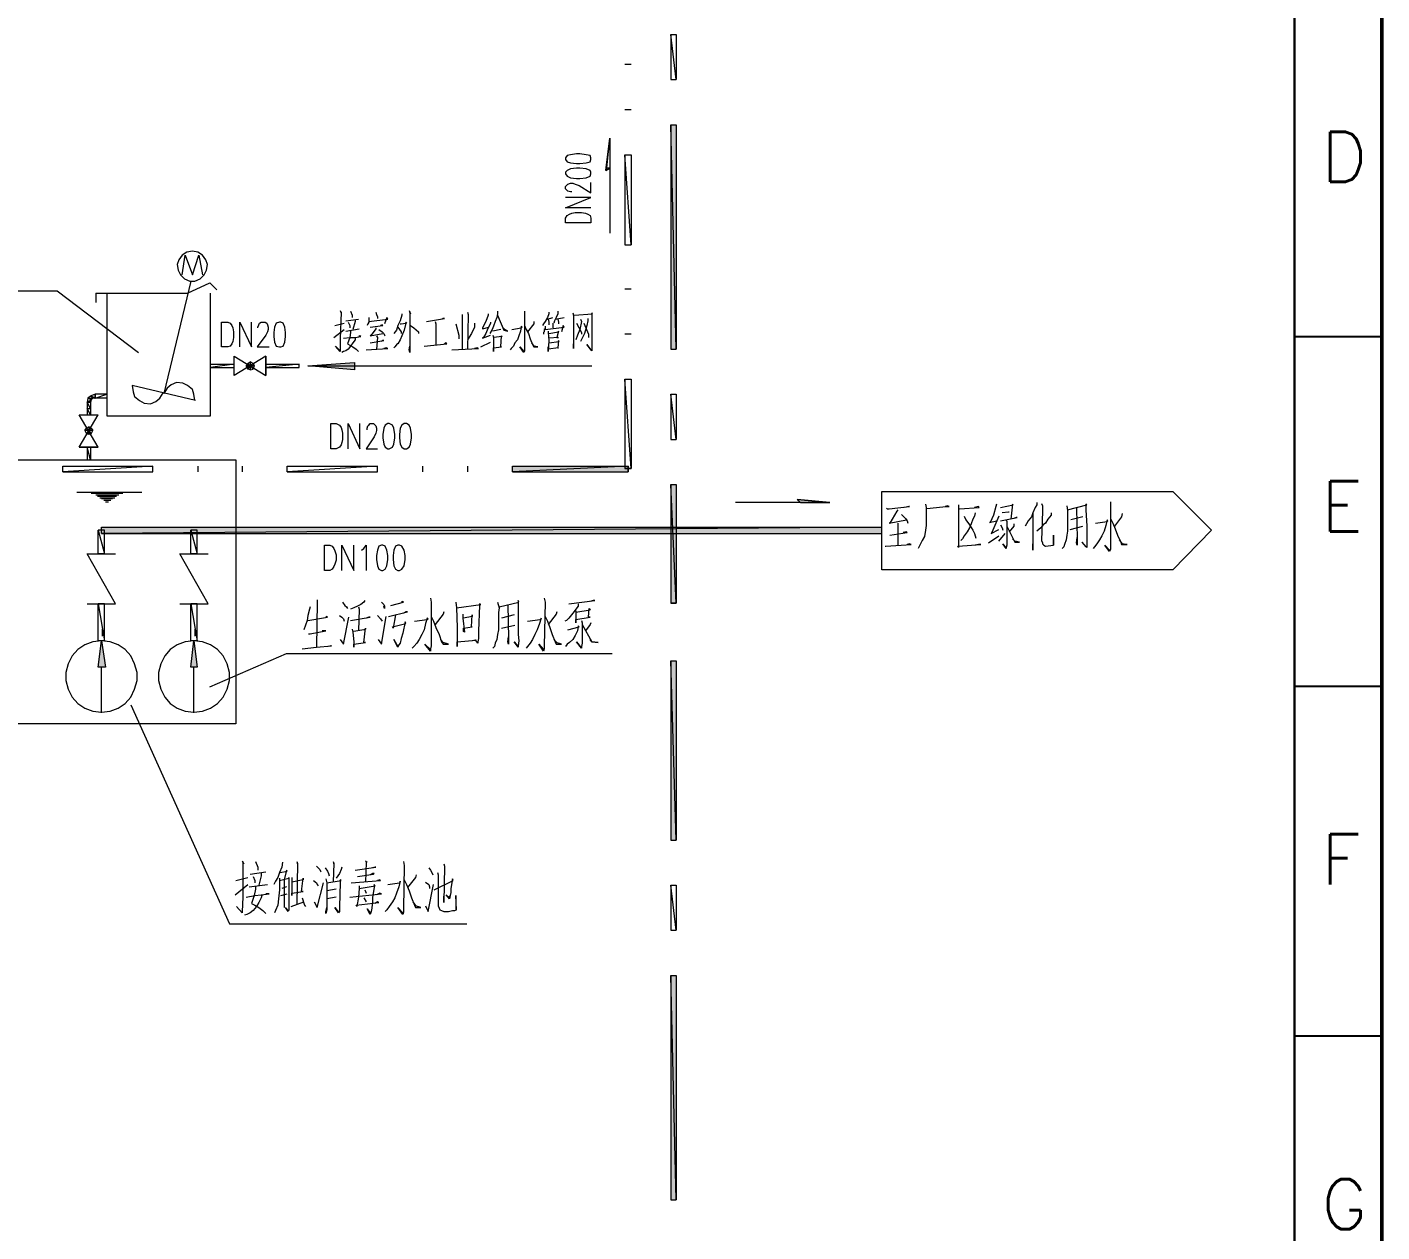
# Model space of a CAD drawing. Header units: millimetres. Extents: x 314312 to 406292, y 205315 to 257934.
# Drawn here: x 372495 to 390065, y 227021 to 242650 of the extents above; entities that cross this region are included whole.
import ezdxf

# ---------------------------------------------------------------- set-up
doc = ezdxf.new("R2010")
doc.units = ezdxf.units.MM
doc.styles.add('样式 2', font='txt.shx', dxfattribs={"height": 2})

msp = doc.modelspace()

# ---------------------------------------------------------------- hatches: boundary and pattern name
h = msp.add_hatch(color=0)
edge = h.paths.add_edge_path(flags=0)
edge.add_spline(control_points=[(380914, 241383), (380914, 241383), (380842, 241383), (380842, 241383), (380842, 241383), (380914, 238471), (380914, 238471), (380914, 238471), (380914, 241383), (380914, 241383)], knot_values=[0, 0, 0, 0, 1, 1, 1, 2, 2, 2, 3, 3, 3, 3], degree=3, periodic=0)
edge = h.paths.add_edge_path(flags=0)
edge.add_spline(control_points=[(380842, 241383), (380842, 241383), (380914, 238471), (380914, 238471), (380914, 238471), (380842, 238471), (380842, 238471), (380842, 238471), (380842, 241383), (380842, 241383)], knot_values=[0, 0, 0, 0, 1, 1, 1, 2, 2, 2, 3, 3, 3, 3], degree=3, periodic=0)
h = msp.add_hatch(color=0)
h.dxf.hatch_style = 2
h.paths.add_polyline_path([(376135, 238255), (376740, 238297), (376740, 238204)])
h = msp.add_hatch(color=0)
edge = h.paths.add_edge_path(flags=0)
edge.add_spline(control_points=[(378791, 236953), (378791, 236953), (378791, 236881), (378791, 236881), (378791, 236881), (380289, 236953), (380289, 236953), (380289, 236953), (378791, 236953), (378791, 236953)], knot_values=[0, 0, 0, 0, 1, 1, 1, 2, 2, 2, 3, 3, 3, 3], degree=3, periodic=0)
edge = h.paths.add_edge_path(flags=0)
edge.add_spline(control_points=[(378791, 236881), (378791, 236881), (380289, 236953), (380289, 236953), (380289, 236953), (380289, 236881), (380289, 236881), (380289, 236881), (378791, 236881), (378791, 236881)], knot_values=[0, 0, 0, 0, 1, 1, 1, 2, 2, 2, 3, 3, 3, 3], degree=3, periodic=0)
h = msp.add_hatch(color=0)
edge = h.paths.add_edge_path(flags=0)
edge.add_spline(control_points=[(380914, 236717), (380914, 236717), (380842, 236717), (380842, 236717), (380842, 236717), (380914, 235179), (380914, 235179), (380914, 235179), (380914, 236717), (380914, 236717)], knot_values=[0, 0, 0, 0, 1, 1, 1, 2, 2, 2, 3, 3, 3, 3], degree=3, periodic=0)
edge = h.paths.add_edge_path(flags=0)
edge.add_spline(control_points=[(380842, 236717), (380842, 236717), (380914, 235179), (380914, 235179), (380914, 235179), (380842, 235179), (380842, 235179), (380842, 235179), (380842, 236717), (380842, 236717)], knot_values=[0, 0, 0, 0, 1, 1, 1, 2, 2, 2, 3, 3, 3, 3], degree=3, periodic=0)
h = msp.add_hatch(color=0)
edge = h.paths.add_edge_path(flags=0)
edge.add_spline(control_points=[(373459, 236163), (373459, 236163), (373459, 236081), (373459, 236081), (373459, 236081), (383580, 236163), (383580, 236163), (383580, 236163), (373459, 236163), (373459, 236163)], knot_values=[0, 0, 0, 0, 1, 1, 1, 2, 2, 2, 3, 3, 3, 3], degree=3, periodic=0)
edge = h.paths.add_edge_path(flags=0)
edge.add_spline(control_points=[(373459, 236081), (373459, 236081), (383580, 236163), (383580, 236163), (383580, 236163), (383580, 236081), (383580, 236081), (383580, 236081), (373459, 236081), (373459, 236081)], knot_values=[0, 0, 0, 0, 1, 1, 1, 2, 2, 2, 3, 3, 3, 3], degree=3, periodic=0)
h = msp.add_hatch(color=0)
h.dxf.hatch_style = 2
h.paths.add_polyline_path([(373418, 234348), (373459, 234687), (373510, 234348)])
h = msp.add_hatch(color=0)
h.dxf.hatch_style = 2
h.paths.add_polyline_path([(374617, 234348), (374658, 234687), (374699, 234348)])
h = msp.add_hatch(color=0)
edge = h.paths.add_edge_path(flags=0)
edge.add_spline(control_points=[(380914, 234430), (380914, 234430), (380842, 234430), (380842, 234430), (380842, 234430), (380914, 232102), (380914, 232102), (380914, 232102), (380914, 234430), (380914, 234430)], knot_values=[0, 0, 0, 0, 1, 1, 1, 2, 2, 2, 3, 3, 3, 3], degree=3, periodic=0)
edge = h.paths.add_edge_path(flags=0)
edge.add_spline(control_points=[(380842, 234430), (380842, 234430), (380914, 232102), (380914, 232102), (380914, 232102), (380842, 232102), (380842, 232102), (380842, 232102), (380842, 234430), (380842, 234430)], knot_values=[0, 0, 0, 0, 1, 1, 1, 2, 2, 2, 3, 3, 3, 3], degree=3, periodic=0)
h = msp.add_hatch(color=0)
edge = h.paths.add_edge_path(flags=0)
edge.add_spline(control_points=[(380914, 230349), (380914, 230349), (380842, 230349), (380842, 230349), (380842, 230349), (380914, 227436), (380914, 227436), (380914, 227436), (380914, 230349), (380914, 230349)], knot_values=[0, 0, 0, 0, 1, 1, 1, 2, 2, 2, 3, 3, 3, 3], degree=3, periodic=0)
edge = h.paths.add_edge_path(flags=0)
edge.add_spline(control_points=[(380842, 230349), (380842, 230349), (380914, 227436), (380914, 227436), (380914, 227436), (380842, 227436), (380842, 227436), (380842, 227436), (380842, 230349), (380842, 230349)], knot_values=[0, 0, 0, 0, 1, 1, 1, 2, 2, 2, 3, 3, 3, 3], degree=3, periodic=0)

# ---------------------------------------------------------------- linework, layer by layer
at = {"color": 7, "linetype": 'ByBlock', "lineweight": 50}
msp.add_line((390065, 257934), (390065, 205315), dxfattribs=at)
at = {"color": 7, "linetype": 'ByBlock', "lineweight": 30}
msp.add_line((388931, 256800), (388931, 206449), dxfattribs=at)
at = {"color": 7, "linetype": 'ByBlock', "lineweight": -3}
for p, q in [((390065, 238630), (388931, 238630)), ((390065, 234094), (388931, 234094)), ((390065, 229558), (388931, 229558))]:
    msp.add_line(p, q, dxfattribs=at)
at = {"color": 0, "lineweight": 5}
for points in [[(380330, 242163), (380248, 242163)], [(380330, 241578), (380248, 241578)], [(380053, 241209), (380001, 240789), (380053, 241209)], [(380053, 241209), (380053, 239978)], [(379478, 240932), (379499, 240901), (379540, 240891), (379622, 240881), (379663, 240881), (379745, 240891), (379796, 240901), (379807, 240932), (379807, 240953), (379796, 240983), (379745, 240994), (379663, 241004), (379622, 241004), (379540, 240994), (379499, 240983), (379478, 240953), (379478, 240932)], [(379478, 240748), (379499, 240717), (379540, 240696), (379622, 240686), (379663, 240686), (379745, 240696), (379796, 240717), (379807, 240748), (379807, 240768), (379796, 240789), (379745, 240809), (379663, 240819), (379622, 240819), (379540, 240809), (379499, 240789), (379478, 240768), (379478, 240748)], [(380001, 240789), (380053, 240819)], [(379560, 240512), (379540, 240512), (379509, 240522), (379499, 240532), (379478, 240553), (379478, 240583), (379499, 240604), (379509, 240614), (379540, 240624), (379571, 240624), (379601, 240614), (379653, 240594), (379807, 240501), (379807, 240635)], [(379807, 240307), (379478, 240307), (379807, 240440), (379478, 240440)], [(379807, 240112), (379478, 240112), (379478, 240173), (379499, 240204), (379530, 240224), (379560, 240235), (379601, 240245), (379683, 240245), (379735, 240235), (379766, 240224), (379796, 240204), (379807, 240173), (379807, 240112)], [(374638, 239742), (374566, 239732), (374505, 239691), (374464, 239630), (374443, 239568), (374453, 239496), (374484, 239435), (374535, 239384), (374607, 239353), (374669, 239353), (374740, 239384), (374792, 239435), (374823, 239496), (374833, 239568), (374812, 239630), (374771, 239691), (374710, 239732), (374638, 239742)], [(374505, 239435), (374546, 239691), (374638, 239435), (374720, 239691), (374771, 239435)], [(374617, 239353), (374269, 237897)], [(374576, 239199), (374864, 239332), (374956, 239240)], [(368864, 239230), (372884, 239230)], [(372884, 239230), (373941, 238430)], [(373387, 239199), (374576, 239199)], [(373387, 239199), (373387, 239076)], [(373530, 237609), (374874, 237609), (374874, 239199)], [(373530, 239199), (373530, 237609)], [(380330, 239250), (380248, 239250)], [(376556, 238973), (376566, 238943), (376566, 238953), (376556, 238604), (376556, 238461), (376556, 238450), (376556, 238440), (376494, 238512), (376556, 238450)], [(377448, 238973), (377468, 238932), (377458, 238953), (377458, 238430), (377448, 238461), (377458, 238512)], [(375017, 238502), (375017, 238820), (375099, 238820), (375130, 238809), (375151, 238778), (375161, 238748), (375171, 238696), (375171, 238625), (375161, 238573), (375151, 238543), (375130, 238512), (375099, 238502), (375017, 238502)], [(375253, 238502), (375253, 238820), (375407, 238502), (375407, 238820)], [(375489, 238748), (375489, 238758), (375499, 238789), (375510, 238809), (375530, 238820), (375581, 238820), (375602, 238809), (375612, 238789), (375622, 238758), (375622, 238727), (375612, 238696), (375592, 238655), (375479, 238502), (375633, 238502)], [(375766, 238820), (375725, 238809), (375704, 238758), (375694, 238686), (375694, 238635), (375704, 238563), (375725, 238512), (375766, 238502), (375786, 238502), (375817, 238512), (375838, 238563), (375848, 238635), (375848, 238686), (375838, 238758), (375817, 238809), (375786, 238820), (375766, 238820)], [(376484, 238778), (376607, 238809)], [(376627, 238840), (376792, 238861)], [(376658, 238820), (376679, 238778), (376679, 238748)], [(376689, 238963), (376709, 238912), (376709, 238881)], [(376750, 238850), (376750, 238830), (376720, 238727)], [(376925, 238881), (376925, 238840), (376925, 238820), (376915, 238799), (376904, 238778)], [(376925, 238830), (377171, 238861), (377161, 238881), (377130, 238799)], [(376945, 238758), (377109, 238778), (377099, 238789), (377079, 238778)], [(377017, 238953), (377027, 238922), (377038, 238891), (377038, 238871)], [(377356, 238932), (377356, 238912), (377335, 238840), (377304, 238778), (377284, 238717), (377253, 238676)], [(377335, 238799), (377345, 238799), (377407, 238809), (377417, 238820), (377407, 238809), (377386, 238717), (377356, 238645), (377335, 238594), (377304, 238543), (377294, 238543), (377263, 238502), (377253, 238491)], [(377673, 238830), (377909, 238871), (377889, 238871), (377879, 238861)], [(377786, 238830), (377797, 238799), (377797, 238532)], [(378053, 238799), (378094, 238655), (378094, 238604)], [(378135, 238922), (378135, 238881), (378135, 238471)], [(378207, 238953), (378217, 238922), (378207, 238471)], [(378299, 238809), (378299, 238758), (378258, 238676), (378207, 238594)], [(378473, 238932), (378473, 238912), (378443, 238830), (378402, 238748), (378402, 238737), (378484, 238758)], [(378504, 238820), (378504, 238809), (378463, 238717), (378443, 238676), (378412, 238625), (378402, 238614), (378504, 238655)], [(378596, 238963), (378596, 238932), (378586, 238881), (378566, 238830), (378545, 238768), (378525, 238727), (378494, 238676)], [(378596, 238912), (378678, 238717), (378730, 238707), (378689, 238727), (378668, 238748)], [(378945, 238963), (378945, 238932), (378945, 238491), (378945, 238450), (378935, 238430), (378884, 238502), (378935, 238440)], [(379068, 238830), (379068, 238799), (378986, 238696)], [(379263, 238953), (379263, 238932), (379243, 238881), (379212, 238830), (379191, 238799), (379181, 238778)], [(379243, 238861), (379314, 238881)], [(379253, 238861), (379263, 238820), (379263, 238789)], [(379314, 238809), (379314, 238778), (379314, 238748)], [(379376, 238963), (379376, 238932), (379355, 238881), (379335, 238840), (379325, 238809)], [(379345, 238861), (379458, 238881)], [(379376, 238861), (379386, 238820), (379386, 238799)], [(379571, 238943), (379581, 238912), (379581, 238573), (379581, 238481), (379581, 238512), (379581, 238543)], [(379581, 238902), (379591, 238912), (379827, 238932), (379817, 238943), (379817, 238912), (379817, 238594), (379817, 238491), (379817, 238450), (379755, 238532), (379807, 238461)], [(379673, 238861), (379683, 238830), (379663, 238727), (379632, 238655), (379612, 238594)], [(379622, 238809), (379683, 238686), (379683, 238666)], [(379766, 238871), (379766, 238840), (379755, 238778), (379725, 238676), (379694, 238614), (379673, 238573)], [(379714, 238809), (379776, 238666), (379776, 238625)], [(376474, 238625), (376607, 238727)], [(376750, 238625), (376750, 238594), (376720, 238553), (376689, 238512), (376658, 238471), (376627, 238450), (376597, 238440), (376576, 238430)], [(376597, 238614), (376679, 238625), (376750, 238625), (376822, 238635), (376812, 238645), (376792, 238635)], [(376627, 238707), (376802, 238737)], [(376689, 238707), (376689, 238686), (376679, 238625), (376648, 238543), (376679, 238522), (376720, 238502), (376761, 238471), (376792, 238440)], [(377017, 238748), (377017, 238737), (376956, 238655), (376945, 238645), (377109, 238676)], [(377027, 238645), (377038, 238625), (377027, 238471)], [(377058, 238727), (377099, 238696), (377120, 238676), (377130, 238655), (377140, 238645)], [(377304, 238758), (377325, 238727), (377345, 238696), (377345, 238676)], [(377468, 238778), (377509, 238748), (377571, 238696), (377571, 238676)], [(378637, 238727), (378535, 238707)], [(378535, 238655), (378545, 238625), (378545, 238532), (378545, 238440), (378545, 238491), (378648, 238502), (378637, 238502), (378648, 238645), (378658, 238635), (378545, 238625)], [(378781, 238727), (378904, 238748), (378914, 238758), (378904, 238768), (378894, 238707), (378873, 238645), (378853, 238594), (378822, 238553), (378802, 238512), (378771, 238481), (378761, 238461)], [(378945, 238778), (378966, 238727), (378996, 238676), (379017, 238604), (379048, 238532), (379068, 238502), (379119, 238502), (379068, 238512)], [(379212, 238768), (379212, 238737), (379201, 238727), (379201, 238696), (379191, 238686), (379191, 238666)], [(379212, 238727), (379458, 238758), (379448, 238778), (379427, 238696)], [(379253, 238707), (379253, 238686), (379263, 238584), (379253, 238440), (379253, 238471), (379253, 238502)], [(379263, 238676), (379386, 238696), (379386, 238707), (379366, 238625), (379386, 238625), (379263, 238614)], [(380330, 238666), (380248, 238666)], [(376894, 238461), (377171, 238481), (377150, 238491), (377120, 238481)], [(376945, 238553), (377120, 238584), (377109, 238584), (377089, 238573)], [(377643, 238512), (377940, 238543), (377930, 238553), (377909, 238543)], [(378002, 238461), (378350, 238481), (378330, 238491), (378299, 238481)], [(378381, 238502), (378504, 238563)], [(379037, 238553), (379068, 238512)], [(379263, 238553), (379396, 238573), (379386, 238584), (379376, 238491), (379386, 238491), (379253, 238471)], [(375592, 238379), (375181, 238132), (375181, 238379), (375592, 238132), (375592, 238379), (375592, 238132)], [(376135, 238255), (376740, 238297), (376740, 238204), (376135, 238255)], [(376135, 238255), (379817, 238255)], [(373859, 237999), (373869, 237917), (373889, 237856), (373951, 237804), (374012, 237773), (374094, 237763), (374166, 237794), (374217, 237835), (374258, 237907)], [(374679, 237804), (373859, 237999)], [(374669, 237804), (374658, 237886), (374638, 237948), (374576, 237999), (374515, 238030), (374433, 238040), (374361, 238009), (374310, 237968), (374269, 237897)], [(373418, 237199), (373171, 237620), (373418, 237620)], [(373171, 237199), (373418, 237620)], [(376433, 237179), (376433, 237507), (376504, 237507), (376545, 237486), (376566, 237456), (376576, 237425), (376586, 237384), (376586, 237302), (376576, 237261), (376566, 237230), (376545, 237199), (376504, 237179), (376433, 237179)], [(376658, 237179), (376658, 237507), (376812, 237179), (376812, 237507)], [(376904, 237425), (376904, 237445), (376915, 237476), (376925, 237486), (376945, 237507), (376986, 237507), (377007, 237486), (377017, 237476), (377027, 237445), (377027, 237415), (377017, 237384), (376997, 237333), (376894, 237179), (377038, 237179)], [(377171, 237507), (377140, 237486), (377120, 237445), (377109, 237363), (377109, 237322), (377120, 237240), (377140, 237199), (377171, 237179), (377191, 237179), (377232, 237199), (377253, 237240), (377263, 237322), (377263, 237363), (377253, 237445), (377232, 237486), (377191, 237507), (377171, 237507)], [(377386, 237507), (377356, 237486), (377335, 237445), (377325, 237363), (377325, 237322), (377335, 237240), (377356, 237199), (377386, 237179), (377417, 237179), (377448, 237199), (377468, 237240), (377479, 237322), (377479, 237363), (377468, 237445), (377448, 237486), (377417, 237507), (377386, 237507)], [(368987, 237035), (375202, 237035)], [(373171, 237199), (373418, 237199), (373171, 237199)], [(375202, 237035), (375202, 233610)], [(374710, 236953), (374710, 236881)], [(375284, 236953), (375284, 236881)], [(377622, 236953), (377622, 236881)], [(378207, 236953), (378207, 236881)], [(380330, 236922), (380248, 236922)], [(380289, 236953), (380289, 236881)], [(373141, 236615), (373982, 236615)], [(373325, 236604), (373735, 236604)], [(373387, 236584), (373684, 236584)], [(373407, 236563), (373653, 236563)], [(373438, 236543), (373633, 236543)], [(373459, 236533), (373602, 236533)], [(373489, 236512), (373582, 236512)], [(382904, 236481), (382483, 236522), (382904, 236481)], [(382483, 236522), (382524, 236481)], [(383580, 236625), (387354, 236625), (387857, 236122), (387354, 235610), (383580, 235610), (383580, 236625)], [(373510, 236492), (373551, 236492)], [(382904, 236481), (381683, 236481)], [(383642, 236410), (383652, 236399), (383673, 236399), (383939, 236430), (383929, 236430), (383878, 236420)], [(383786, 236389), (383775, 236369), (383683, 236215), (383673, 236215), (383898, 236256)], [(384145, 236461), (384155, 236420), (384155, 236338), (384155, 236256), (384155, 236184), (384145, 236122), (384134, 236040), (384104, 235989), (384073, 235928), (384052, 235887)], [(384452, 236430), (384432, 236440), (384401, 236430), (384452, 236430), (384165, 236399)], [(384575, 236451), (384575, 236399), (384575, 235897), (384565, 235917), (384862, 235938), (384832, 235938), (384791, 235928)], [(384585, 236399), (384842, 236420), (384832, 236430), (384780, 236420)], [(384791, 236348), (384780, 236307), (384760, 236266), (384739, 236204), (384719, 236153), (384688, 236102), (384647, 236051), (384627, 236010), (384606, 235989)], [(385067, 236461), (385057, 236430), (385026, 236317), (384985, 236225), (384975, 236225), (385067, 236245)], [(385119, 236420), (385283, 236451), (385273, 236461), (385252, 236266)], [(385232, 236358), (385221, 236358), (385139, 236348)], [(385591, 236481), (385591, 236451), (385570, 236420), (385539, 236348), (385519, 236297), (385478, 236245), (385457, 236204), (385437, 236174)], [(385539, 236338), (385539, 235866), (385539, 235907), (385539, 235948)], [(385775, 236348), (385775, 236317), (385734, 236266), (385703, 236215), (385673, 236194), (385642, 236153), (385591, 236112)], [(385652, 236471), (385662, 236440), (385662, 236379), (385662, 236369), (385652, 235989), (385662, 235958), (385662, 235948), (385673, 235938), (385683, 235928), (385703, 235917), (385806, 235928), (385806, 236061), (385806, 235928)], [(385980, 236440), (385990, 236379), (385990, 236317), (385990, 236215), (385990, 236112), (385980, 236061), (385970, 235999), (385949, 235938), (385939, 235907), (385919, 235887)], [(385990, 236389), (386237, 236451), (386226, 236461), (386226, 236389), (386237, 236174), (386237, 236071), (386237, 236051), (386237, 235979), (386237, 235917), (386237, 235897), (386175, 235969), (386226, 235907)], [(386103, 236410), (386114, 236010), (386114, 235928), (386103, 235958), (386114, 236030)], [(386544, 236492), (386544, 236451), (386544, 235917), (386544, 235876), (386534, 235845), (386472, 235928), (386534, 235866)], [(386698, 236338), (386688, 236297), (386596, 236174)], [(383786, 236215), (383786, 236184), (383786, 235928)], [(383837, 236327), (383888, 236276), (383909, 236245), (383919, 236215)], [(384647, 236307), (384668, 236256), (384719, 236194), (384760, 236122), (384780, 236081), (384801, 236020)], [(385098, 236307), (385006, 236092), (384996, 236081), (385098, 236133)], [(385119, 236245), (385334, 236286), (385324, 236286), (385293, 236276)], [(385119, 236194), (385139, 236153), (385150, 236122)], [(385191, 236256), (385201, 236235), (385201, 235928), (385191, 235897), (385191, 235887), (385150, 235948), (385191, 235897)], [(385201, 236174), (385303, 235969), (385365, 235969), (385303, 235979), (385273, 236010)], [(385293, 236204), (385293, 236174), (385232, 236102)], [(386021, 236133), (386185, 236174)], [(386185, 236297), (386031, 236256)], [(386349, 236215), (386503, 236235), (386513, 236245), (386503, 236256), (386483, 236184), (386462, 236112), (386431, 236051), (386401, 235999), (386370, 235948), (386339, 235907), (386319, 235887)], [(386544, 236276), (386575, 236215), (386606, 236143), (386637, 236061), (386678, 235969), (386688, 235938), (386760, 235938), (386688, 235948)], [(383683, 236061), (383909, 236092), (383898, 236102), (383857, 236092)], [(384965, 235958), (385098, 236051)], [(385098, 235979), (385180, 236081)], [(386657, 235999), (386698, 235948)], [(373274, 235169), (373643, 235169), (373274, 235815)], [(373274, 235815), (373643, 235815)], [(374474, 235169), (374843, 235169), (374474, 235815)], [(374474, 235815), (374843, 235815)], [(376351, 235599), (376351, 235928), (376422, 235928), (376453, 235917), (376474, 235887), (376484, 235856), (376504, 235804), (376504, 235733), (376484, 235681), (376474, 235651), (376453, 235620), (376422, 235599), (376351, 235599)], [(376576, 235599), (376576, 235928), (376730, 235599), (376730, 235928)], [(376833, 235866), (376863, 235887), (376894, 235928), (376894, 235599)], [(377089, 235928), (377058, 235917), (377038, 235866), (377027, 235794), (377027, 235743), (377038, 235661), (377058, 235620), (377089, 235599), (377109, 235599), (377140, 235620), (377161, 235661), (377171, 235743), (377171, 235794), (377161, 235866), (377140, 235917), (377109, 235928), (377089, 235928)], [(377304, 235928), (377274, 235917), (377253, 235866), (377243, 235794), (377243, 235743), (377253, 235661), (377274, 235620), (377304, 235599), (377325, 235599), (377356, 235620), (377386, 235661), (377397, 235743), (377397, 235794), (377386, 235866), (377356, 235917), (377325, 235928), (377304, 235928)], [(383622, 235917), (383632, 235917), (383960, 235938), (383939, 235948), (383909, 235938)], [(376166, 235128), (376156, 235097), (376135, 235015), (376125, 234953), (376104, 234892), (376084, 234830)], [(376258, 235220), (376258, 235189), (376248, 234605)], [(376586, 235189), (376617, 235148), (376638, 235128), (376648, 235107)], [(376874, 235210), (376863, 235189), (376822, 235158), (376781, 235138), (376730, 235117), (376689, 235097)], [(376792, 235128), (376802, 235097), (376792, 234820)], [(377089, 235189), (377120, 235158), (377130, 235138), (377130, 235107), (377120, 235138)], [(377212, 235148), (377376, 235189), (377366, 235199), (377345, 235189)], [(377725, 235240), (377735, 235189), (377735, 234625), (377725, 234584), (377725, 234553), (377653, 234646), (377725, 234574)], [(378053, 235189), (378063, 235117), (378073, 234861), (378073, 234615), (378073, 234676), (378320, 234697), (378309, 234697), (378268, 234687)], [(378063, 235117), (378381, 235158), (378361, 235169), (378361, 235148), (378350, 234820), (378350, 234758), (378350, 234717), (378340, 234676), (378340, 234656), (378320, 234687)], [(378596, 235189), (378617, 235117), (378607, 235056), (378607, 234943), (378607, 234830), (378596, 234769), (378586, 234707), (378566, 234656), (378555, 234615), (378535, 234594)], [(378617, 235128), (378873, 235189), (378863, 235210), (378863, 235128), (378863, 234902), (378863, 234779), (378863, 234769), (378873, 234687), (378863, 234625), (378863, 234605), (378812, 234676), (378863, 234615)], [(378730, 235158), (378740, 234717), (378740, 234646), (378730, 234676), (378740, 234738)], [(379201, 235240), (379212, 235189), (379201, 234625), (379201, 234584), (379191, 234553), (379130, 234646), (379191, 234574)], [(379642, 235169), (379642, 235138), (379571, 235046), (379519, 234984), (379489, 234953), (379468, 234943)], [(379519, 235169), (379858, 235210), (379837, 235210), (379796, 235199)], [(379612, 235076), (379612, 234923), (379612, 234964), (379796, 234994), (379776, 234994), (379786, 235107), (379796, 235087), (379612, 235056)], [(380914, 235179), (380842, 235179)], [(376135, 234953), (376392, 234994), (376381, 235005), (376371, 234994)], [(376545, 235015), (376576, 234994), (376597, 234974), (376607, 234943)], [(376556, 234707), (376597, 234646), (376668, 234994)], [(376689, 234953), (376945, 234994), (376925, 234994), (376894, 234984)], [(377038, 235015), (377079, 234974), (377099, 234943)], [(377048, 234707), (377089, 234646), (377150, 235005)], [(377181, 235005), (377427, 235066), (377407, 235066), (377376, 235046)], [(377274, 235025), (377243, 234851), (377232, 234871), (377407, 234912), (377397, 234933), (377366, 234789), (377345, 234717), (377335, 234656), (377315, 234635), (377304, 234615), (377304, 234605), (377253, 234707), (377304, 234615)], [(377520, 234943), (377684, 234964), (377694, 234974), (377684, 234984), (377663, 234912), (377643, 234830), (377612, 234769), (377581, 234707), (377550, 234656), (377509, 234615), (377489, 234594)], [(377735, 235005), (377766, 234943), (377797, 234861), (377838, 234769), (377868, 234676), (377889, 234646), (377961, 234646), (377889, 234666)], [(377899, 235066), (377889, 235035), (377786, 234902)], [(378145, 235035), (378145, 234984), (378166, 234799), (378155, 234810), (378155, 234851), (378268, 234871), (378258, 234871), (378268, 235025), (378268, 235015), (378268, 235005), (378155, 234984)], [(378812, 235025), (378648, 234984)], [(378986, 234943), (379150, 234964), (379160, 234974), (379160, 234984), (379140, 234912), (379109, 234830), (379078, 234769), (379048, 234707), (379017, 234656), (378986, 234615), (378966, 234594)], [(379212, 235005), (379243, 234943), (379273, 234861), (379304, 234769), (379345, 234676), (379355, 234646), (379427, 234646), (379355, 234666)], [(379366, 235066), (379355, 235035), (379253, 234902)], [(379683, 234953), (379694, 234923), (379694, 234656), (379683, 234615), (379683, 234594), (379622, 234676), (379683, 234594)], [(373469, 234840), (373469, 234748)], [(374669, 234840), (374669, 234748)], [(376145, 234779), (376156, 234779), (376166, 234779), (376371, 234820), (376351, 234820), (376320, 234820)], [(376709, 234840), (376720, 234799), (376730, 234676), (376730, 234605), (376730, 234646), (376884, 234666), (376863, 234666), (376884, 234851), (376884, 234840), (376863, 234830), (376730, 234810)], [(378648, 234851), (378822, 234892)], [(379509, 234830), (379653, 234871), (379642, 234882), (379632, 234820), (379601, 234758), (379571, 234707), (379530, 234666), (379499, 234646), (379478, 234615)], [(379694, 234902), (379817, 234676), (379899, 234666), (379817, 234676), (379796, 234707)], [(379807, 234923), (379796, 234902), (379735, 234820)], [(373459, 234687), (373346, 234676), (373243, 234635), (373151, 234574), (373079, 234492), (373028, 234389), (372997, 234276), (372997, 234174), (373028, 234061), (373079, 233959), (373151, 233876), (373243, 233815), (373346, 233774), (373459, 233764), (373571, 233774), (373674, 233815), (373766, 233876), (373838, 233959), (373889, 234061), (373920, 234174), (373920, 234276), (373889, 234389), (373838, 234492), (373766, 234574), (373674, 234635), (373571, 234676), (373459, 234687)], [(373418, 234348), (373459, 234687), (373510, 234348), (373418, 234348)], [(374658, 234687), (374546, 234676), (374443, 234635), (374351, 234574), (374279, 234492), (374228, 234389), (374197, 234276), (374197, 234174), (374228, 234061), (374279, 233959), (374351, 233876), (374443, 233815), (374546, 233774), (374658, 233764), (374771, 233774), (374874, 233815), (374966, 233876), (375038, 233959), (375089, 234061), (375120, 234174), (375120, 234276), (375089, 234389), (375038, 234492), (374966, 234574), (374874, 234635), (374771, 234676), (374658, 234687)], [(374617, 234348), (374658, 234687), (374699, 234348), (374617, 234348)], [(376063, 234584), (376248, 234605), (376443, 234625), (376433, 234625), (376402, 234615)], [(377858, 234707), (377889, 234656)], [(379325, 234707), (379366, 234656)], [(374864, 234092), (375858, 234523), (380083, 234523)], [(373459, 233753), (373459, 234348)], [(374658, 233753), (374658, 234348)], [(373838, 233856), (375120, 231015), (378196, 231015)], [(375202, 233610), (368987, 233610)], [(375284, 231836), (375304, 231795), (375294, 231815), (375294, 231364), (375284, 231179), (375284, 231169), (375284, 231159), (375212, 231241), (375284, 231159)], [(375458, 231825), (375489, 231754), (375489, 231713)], [(375807, 231815), (375797, 231754), (375766, 231682), (375745, 231620), (375715, 231569), (375694, 231528)], [(375992, 231825), (376002, 231795), (376002, 231805), (375992, 231272)], [(376248, 231764), (376289, 231723), (376299, 231702), (376310, 231692)], [(376463, 231825), (376474, 231795), (376474, 231805), (376463, 231559)], [(376884, 231836), (376904, 231815), (376894, 231815), (376884, 231559)], [(377376, 231825), (377386, 231774), (377376, 231210), (377376, 231169), (377366, 231138), (377304, 231231), (377366, 231159)], [(377899, 231795), (377909, 231764), (377899, 231292), (377899, 231333), (377899, 231374)], [(375202, 231579), (375356, 231620)], [(375387, 231661), (375592, 231692)], [(375428, 231631), (375448, 231579), (375448, 231549)], [(375530, 231682), (375530, 231641), (375499, 231518)], [(375766, 231610), (375766, 231569), (375766, 231456), (375756, 231343), (375745, 231261), (375715, 231190), (375704, 231159)], [(375766, 231579), (375889, 231610), (375889, 231620), (375889, 231477), (375889, 231467), (375889, 231261), (375889, 231200), (375879, 231179), (375848, 231231), (375879, 231190)], [(375776, 231682), (375869, 231702), (375858, 231713), (375828, 231590), (375828, 231425), (375828, 231313), (375828, 231231)], [(375930, 231620), (375930, 231569), (375930, 231467), (375930, 231384), (375930, 231415), (376074, 231436), (376053, 231436), (376074, 231610), (376074, 231590), (375930, 231559)], [(376361, 231743), (376392, 231702), (376402, 231672), (376412, 231641)], [(376371, 231600), (376381, 231549), (376381, 231272), (376381, 231200), (376371, 231149), (376371, 231179), (376381, 231231)], [(376381, 231549), (376566, 231579), (376556, 231590), (376556, 231549), (376545, 231241), (376545, 231179), (376535, 231159), (376484, 231231), (376535, 231169)], [(376576, 231754), (376566, 231723), (376545, 231672), (376504, 231610)], [(376699, 231549), (377079, 231579), (377068, 231590), (377038, 231579)], [(376750, 231713), (377017, 231754), (377007, 231754), (376976, 231743)], [(376781, 231631), (376986, 231661), (376997, 231672), (376976, 231672), (376945, 231651)], [(377386, 231590), (377417, 231528), (377448, 231446), (377479, 231354), (377520, 231261), (377530, 231231), (377602, 231231), (377530, 231251)], [(377540, 231651), (377530, 231620), (377427, 231487)], [(377704, 231743), (377725, 231713), (377745, 231682), (377756, 231651)], [(377776, 231456), (378022, 231579), (378012, 231600), (377991, 231477), (377991, 231425), (377981, 231384), (377971, 231343), (377930, 231395), (377971, 231354), (377981, 231384)], [(377817, 231682), (377827, 231651), (377827, 231313), (377827, 231251), (377838, 231220), (377848, 231200), (377868, 231190), (377899, 231179), (377961, 231179), (378012, 231190), (378043, 231190), (378063, 231200), (378053, 231384), (378053, 231200)], [(375192, 231395), (375356, 231528)], [(375376, 231497), (375612, 231528)], [(375458, 231497), (375458, 231467), (375438, 231384), (375407, 231282), (375448, 231261), (375499, 231231), (375551, 231190), (375592, 231149)], [(375858, 231497), (375797, 231477)], [(376207, 231579), (376248, 231549), (376258, 231528), (376268, 231508)], [(376217, 231302), (376258, 231231), (376340, 231549)], [(376504, 231467), (376381, 231446)], [(376679, 231364), (377089, 231405), (377068, 231415), (377027, 231395)], [(376802, 231508), (376802, 231477), (376792, 231364), (376771, 231241), (376761, 231261), (377058, 231292), (377038, 231302), (377007, 231282)], [(376802, 231477), (377007, 231508), (376997, 231528), (376997, 231487), (376976, 231364), (376976, 231313), (376966, 231220), (376956, 231179), (376945, 231138), (376904, 231210), (376945, 231159)], [(376874, 231456), (376894, 231415)], [(377171, 231528), (377325, 231549), (377335, 231559), (377335, 231569), (377315, 231497), (377284, 231415), (377263, 231354), (377232, 231302), (377191, 231241), (377161, 231200), (377140, 231179)], [(377663, 231559), (377704, 231528), (377714, 231497), (377714, 231477)], [(377663, 231251), (377694, 231179), (377766, 231528)], [(375540, 231384), (375530, 231354), (375499, 231292), (375469, 231241), (375428, 231190), (375387, 231159), (375346, 231138), (375315, 231128)], [(375335, 231364), (375448, 231384), (375530, 231395), (375633, 231405), (375622, 231405), (375592, 231405)], [(375786, 231384), (375869, 231405)], [(375920, 231241), (376084, 231302)], [(376063, 231354), (376094, 231261), (376104, 231241)], [(376504, 231364), (376381, 231343)], [(376863, 231354), (376894, 231302)], [(377499, 231302), (377540, 231241)]]:
    msp.add_lwpolyline(points, dxfattribs=at)
for points in [[(380914, 242552), (380914, 242552), (380842, 242552), (380842, 242552), (380842, 242552), (380914, 241968), (380914, 241968), (380914, 241968), (380914, 242552), (380914, 242552)], [(380842, 242552), (380842, 242552), (380914, 241968), (380914, 241968), (380914, 241968), (380842, 241968), (380842, 241968), (380842, 241968), (380842, 242552), (380842, 242552)], [(380914, 241383), (380914, 241383), (380842, 241383), (380842, 241383), (380842, 241383), (380914, 238471), (380914, 238471), (380914, 238471), (380914, 241383), (380914, 241383)], [(380842, 241383), (380842, 241383), (380914, 238471), (380914, 238471), (380914, 238471), (380842, 238471), (380842, 238471), (380842, 238471), (380842, 241383), (380842, 241383)], [(380053, 241209), (380053, 241209), (380012, 240819), (380012, 240819), (380012, 240819), (380053, 240819), (380053, 240819), (380053, 240819), (380053, 241209), (380053, 241209)], [(380330, 240994), (380330, 240994), (380248, 240994), (380248, 240994), (380248, 240994), (380330, 239825), (380330, 239825), (380330, 239825), (380330, 240994), (380330, 240994)], [(380248, 240994), (380248, 240994), (380330, 239825), (380330, 239825), (380330, 239825), (380248, 239825), (380248, 239825), (380248, 239825), (380248, 240994), (380248, 240994)], [(380012, 240819), (380012, 240819), (380053, 240819), (380053, 240819), (380053, 240819), (380001, 240789), (380001, 240789), (380001, 240789), (380012, 240819), (380012, 240819)], [(374874, 238276), (374874, 238276), (374874, 238235), (374874, 238235), (374874, 238235), (375181, 238276), (375181, 238276), (375181, 238276), (374874, 238276), (374874, 238276)], [(374874, 238235), (374874, 238235), (375181, 238276), (375181, 238276), (375181, 238276), (375181, 238235), (375181, 238235), (375181, 238235), (374874, 238235), (374874, 238235)], [(375356, 238286), (375356, 238286), (375387, 238255), (375387, 238255), (375387, 238255), (375335, 238255), (375335, 238255), (375335, 238255), (375356, 238286), (375356, 238286)], [(375387, 238307), (375387, 238307), (375356, 238286), (375356, 238286), (375356, 238286), (375387, 238255), (375387, 238255), (375387, 238255), (375387, 238307), (375387, 238307)], [(375428, 238286), (375428, 238286), (375387, 238255), (375387, 238255), (375387, 238255), (375387, 238307), (375387, 238307), (375387, 238307), (375428, 238286), (375428, 238286)], [(375438, 238255), (375438, 238255), (375428, 238286), (375428, 238286), (375428, 238286), (375387, 238255), (375387, 238255), (375387, 238255), (375438, 238255), (375438, 238255)], [(375592, 238276), (375592, 238276), (375592, 238235), (375592, 238235), (375592, 238235), (376022, 238276), (376022, 238276), (376022, 238276), (375592, 238276), (375592, 238276)], [(375592, 238235), (375592, 238235), (376022, 238276), (376022, 238276), (376022, 238276), (376022, 238235), (376022, 238235), (376022, 238235), (375592, 238235), (375592, 238235)], [(375387, 238255), (375387, 238255), (375335, 238255), (375335, 238255), (375335, 238255), (375356, 238214), (375356, 238214), (375356, 238214), (375387, 238255), (375387, 238255)], [(375356, 238214), (375356, 238214), (375387, 238204), (375387, 238204), (375387, 238204), (375387, 238255), (375387, 238255), (375387, 238255), (375356, 238214), (375356, 238214)], [(375387, 238204), (375387, 238204), (375387, 238255), (375387, 238255), (375387, 238255), (375428, 238214), (375428, 238214), (375428, 238214), (375387, 238204), (375387, 238204)], [(375387, 238255), (375387, 238255), (375428, 238214), (375428, 238214), (375428, 238214), (375438, 238255), (375438, 238255), (375438, 238255), (375387, 238255), (375387, 238255)], [(380330, 238081), (380330, 238081), (380248, 238081), (380248, 238081), (380248, 238081), (380330, 236922), (380330, 236922), (380330, 236922), (380330, 238081), (380330, 238081)], [(380248, 238081), (380248, 238081), (380330, 236922), (380330, 236922), (380330, 236922), (380248, 236922), (380248, 236922), (380248, 236922), (380248, 238081), (380248, 238081)], [(373284, 237835), (373284, 237835), (373325, 237815), (373325, 237815), (373325, 237815), (373274, 237784), (373274, 237784), (373274, 237784), (373284, 237835), (373284, 237835)], [(373325, 237815), (373325, 237815), (373274, 237784), (373274, 237784), (373274, 237784), (373315, 237784), (373315, 237784), (373315, 237784), (373325, 237815), (373325, 237815)], [(373315, 237784), (373315, 237784), (373274, 237784), (373274, 237784), (373274, 237784), (373315, 237702), (373315, 237702), (373315, 237702), (373315, 237784), (373315, 237784)], [(373274, 237784), (373274, 237784), (373315, 237702), (373315, 237702), (373315, 237702), (373274, 237702), (373274, 237702), (373274, 237702), (373274, 237784), (373274, 237784)], [(373325, 237866), (373325, 237866), (373346, 237835), (373346, 237835), (373346, 237835), (373284, 237835), (373284, 237835), (373284, 237835), (373325, 237866), (373325, 237866)], [(373346, 237835), (373346, 237835), (373284, 237835), (373284, 237835), (373284, 237835), (373325, 237815), (373325, 237815), (373325, 237815), (373346, 237835), (373346, 237835)], [(373377, 237886), (373377, 237886), (373377, 237835), (373377, 237835), (373377, 237835), (373325, 237866), (373325, 237866), (373325, 237866), (373377, 237886), (373377, 237886)], [(373377, 237835), (373377, 237835), (373325, 237866), (373325, 237866), (373325, 237866), (373346, 237835), (373346, 237835), (373346, 237835), (373377, 237835), (373377, 237835)], [(373530, 237835), (373530, 237835), (373530, 237886), (373530, 237886), (373530, 237886), (373377, 237835), (373377, 237835), (373377, 237835), (373530, 237835), (373530, 237835)], [(373530, 237886), (373530, 237886), (373377, 237835), (373377, 237835), (373377, 237835), (373377, 237886), (373377, 237886), (373377, 237886), (373530, 237886), (373530, 237886)], [(380914, 237886), (380914, 237886), (380842, 237886), (380842, 237886), (380842, 237886), (380914, 237302), (380914, 237302), (380914, 237302), (380914, 237886), (380914, 237886)], [(380842, 237886), (380842, 237886), (380914, 237302), (380914, 237302), (380914, 237302), (380842, 237302), (380842, 237302), (380842, 237302), (380842, 237886), (380842, 237886)], [(373315, 237702), (373315, 237702), (373274, 237702), (373274, 237702), (373274, 237702), (373315, 237620), (373315, 237620), (373315, 237620), (373315, 237702), (373315, 237702)], [(373274, 237702), (373274, 237702), (373315, 237620), (373315, 237620), (373315, 237620), (373274, 237620), (373274, 237620), (373274, 237620), (373274, 237702), (373274, 237702)], [(373264, 237445), (373264, 237445), (373243, 237415), (373243, 237415), (373243, 237415), (373294, 237415), (373294, 237415), (373294, 237415), (373264, 237445), (373264, 237445)], [(373243, 237415), (373243, 237415), (373294, 237415), (373294, 237415), (373294, 237415), (373264, 237374), (373264, 237374), (373264, 237374), (373243, 237415), (373243, 237415)], [(373294, 237415), (373294, 237415), (373294, 237466), (373294, 237466), (373294, 237466), (373264, 237445), (373264, 237445), (373264, 237445), (373294, 237415), (373294, 237415)], [(373294, 237415), (373294, 237415), (373264, 237374), (373264, 237374), (373264, 237374), (373294, 237363), (373294, 237363), (373294, 237363), (373294, 237415), (373294, 237415)], [(373325, 237445), (373325, 237445), (373294, 237415), (373294, 237415), (373294, 237415), (373294, 237466), (373294, 237466), (373294, 237466), (373325, 237445), (373325, 237445)], [(373346, 237415), (373346, 237415), (373325, 237445), (373325, 237445), (373325, 237445), (373294, 237415), (373294, 237415), (373294, 237415), (373346, 237415), (373346, 237415)], [(373294, 237363), (373294, 237363), (373325, 237374), (373325, 237374), (373325, 237374), (373294, 237415), (373294, 237415), (373294, 237415), (373294, 237363), (373294, 237363)], [(373325, 237374), (373325, 237374), (373294, 237415), (373294, 237415), (373294, 237415), (373346, 237415), (373346, 237415), (373346, 237415), (373325, 237374), (373325, 237374)], [(373315, 237199), (373315, 237199), (373274, 237199), (373274, 237199), (373274, 237199), (373315, 237035), (373315, 237035), (373315, 237035), (373315, 237199), (373315, 237199)], [(373274, 237199), (373274, 237199), (373315, 237035), (373315, 237035), (373315, 237035), (373274, 237035), (373274, 237035), (373274, 237035), (373274, 237199), (373274, 237199)], [(372956, 236953), (372956, 236953), (372956, 236881), (372956, 236881), (372956, 236881), (374125, 236953), (374125, 236953), (374125, 236953), (372956, 236953), (372956, 236953)], [(372956, 236881), (372956, 236881), (374125, 236953), (374125, 236953), (374125, 236953), (374125, 236881), (374125, 236881), (374125, 236881), (372956, 236881), (372956, 236881)], [(375869, 236953), (375869, 236953), (375869, 236881), (375869, 236881), (375869, 236881), (377038, 236953), (377038, 236953), (377038, 236953), (375869, 236953), (375869, 236953)], [(375869, 236881), (375869, 236881), (377038, 236953), (377038, 236953), (377038, 236953), (377038, 236881), (377038, 236881), (377038, 236881), (375869, 236881), (375869, 236881)], [(378791, 236953), (378791, 236953), (378791, 236881), (378791, 236881), (378791, 236881), (380289, 236953), (380289, 236953), (380289, 236953), (378791, 236953), (378791, 236953)], [(378791, 236881), (378791, 236881), (380289, 236953), (380289, 236953), (380289, 236953), (380289, 236881), (380289, 236881), (380289, 236881), (378791, 236881), (378791, 236881)], [(380914, 236717), (380914, 236717), (380842, 236717), (380842, 236717), (380842, 236717), (380914, 235179), (380914, 235179), (380914, 235179), (380914, 236717), (380914, 236717)], [(380842, 236717), (380842, 236717), (380914, 235179), (380914, 235179), (380914, 235179), (380842, 235179), (380842, 235179), (380842, 235179), (380842, 236717), (380842, 236717)], [(382483, 236522), (382483, 236522), (382524, 236481), (382524, 236481), (382524, 236481), (382904, 236481), (382904, 236481), (382904, 236481), (382483, 236522), (382483, 236522)], [(382524, 236481), (382524, 236481), (382904, 236481), (382904, 236481), (382904, 236481), (382904, 236481), (382904, 236481), (382904, 236481), (382524, 236481), (382524, 236481)], [(373459, 236163), (373459, 236163), (373459, 236081), (373459, 236081), (373459, 236081), (383580, 236163), (383580, 236163), (383580, 236163), (373459, 236163), (373459, 236163)], [(373459, 236081), (373459, 236081), (383580, 236163), (383580, 236163), (383580, 236163), (383580, 236081), (383580, 236081), (383580, 236081), (373459, 236081), (373459, 236081)], [(373418, 235815), (373418, 235815), (373500, 235815), (373500, 235815), (373500, 235815), (373418, 236122), (373418, 236122), (373418, 236122), (373418, 235815), (373418, 235815)], [(373500, 235815), (373500, 235815), (373418, 236122), (373418, 236122), (373418, 236122), (373500, 236122), (373500, 236122), (373500, 236122), (373500, 235815), (373500, 235815)], [(374617, 235815), (374617, 235815), (374699, 235815), (374699, 235815), (374699, 235815), (374617, 236122), (374617, 236122), (374617, 236122), (374617, 235815), (374617, 235815)], [(374699, 235815), (374699, 235815), (374617, 236122), (374617, 236122), (374617, 236122), (374699, 236122), (374699, 236122), (374699, 236122), (374699, 235815), (374699, 235815)], [(373418, 234687), (373418, 234687), (373500, 234687), (373500, 234687), (373500, 234687), (373418, 235169), (373418, 235169), (373418, 235169), (373418, 234687), (373418, 234687)], [(373500, 234687), (373500, 234687), (373418, 235169), (373418, 235169), (373418, 235169), (373500, 235169), (373500, 235169), (373500, 235169), (373500, 234687), (373500, 234687)], [(374617, 234687), (374617, 234687), (374699, 234687), (374699, 234687), (374699, 234687), (374617, 235169), (374617, 235169), (374617, 235169), (374617, 234687), (374617, 234687)], [(374699, 234687), (374699, 234687), (374617, 235169), (374617, 235169), (374617, 235169), (374699, 235169), (374699, 235169), (374699, 235169), (374699, 234687), (374699, 234687)], [(380914, 234430), (380914, 234430), (380842, 234430), (380842, 234430), (380842, 234430), (380914, 232102), (380914, 232102), (380914, 232102), (380914, 234430), (380914, 234430)], [(380842, 234430), (380842, 234430), (380914, 232102), (380914, 232102), (380914, 232102), (380842, 232102), (380842, 232102), (380842, 232102), (380842, 234430), (380842, 234430)], [(380914, 231518), (380914, 231518), (380842, 231518), (380842, 231518), (380842, 231518), (380914, 230933), (380914, 230933), (380914, 230933), (380914, 231518), (380914, 231518)], [(380842, 231518), (380842, 231518), (380914, 230933), (380914, 230933), (380914, 230933), (380842, 230933), (380842, 230933), (380842, 230933), (380842, 231518), (380842, 231518)], [(380914, 230349), (380914, 230349), (380842, 230349), (380842, 230349), (380842, 230349), (380914, 227436), (380914, 227436), (380914, 227436), (380914, 230349), (380914, 230349)], [(380842, 230349), (380842, 230349), (380914, 227436), (380914, 227436), (380914, 227436), (380842, 227436), (380842, 227436), (380842, 227436), (380842, 230349), (380842, 230349)]]:
    msp.add_open_spline(points, degree=3, knots=[0, 0, 0, 0, 1, 1, 1, 2, 2, 2, 3, 3, 3, 3], dxfattribs=at)

# ---------------------------------------------------------------- texts
at = {"color": 7, "linetype": 'ByBlock', "lineweight": -3, "style": '样式 2'}
for s, p in [('D', (389284, 240642)), ('E', (389284, 236107)), ('F', (389284, 231529)), ('G', (389284, 227056))]:
    msp.add_text(s, height=651, dxfattribs=at).set_placement(p)

doc.saveas('drawing.dxf')
